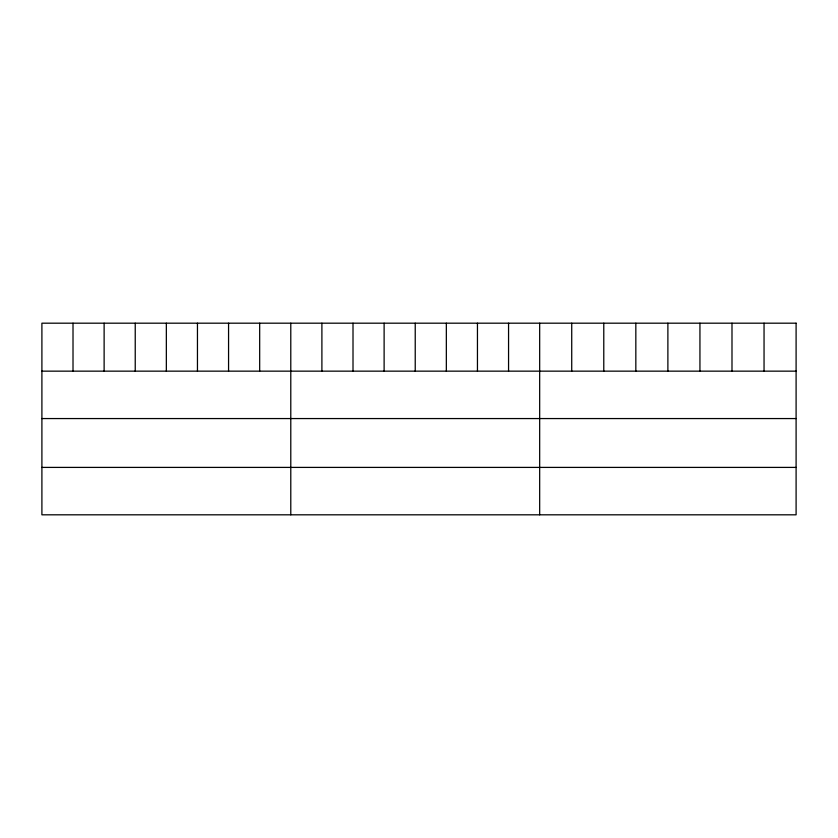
<?xml version="1.0" encoding="UTF-8"?>
<svg xmlns="http://www.w3.org/2000/svg" width="838" height="838" viewBox="0 0 838 838"><rect width="100%" height="100%" fill="white"/><g stroke="black" fill="none" stroke-linecap="round" stroke-linejoin="round"><path stroke-width="1.26" d="M41.9 371.15L796.1 371.15M41.9 418.56L796.1 418.56M41.9 467.405L796.1 467.405M764.047 323.185L764.047 371.15M731.993 323.185L731.993 371.15M699.94 323.185L699.94 371.15M667.886 323.185L667.886 371.15M635.833 323.185L635.833 371.15M603.779 323.185L603.779 371.15M571.726 323.185L571.726 371.15M539.672 323.185L539.672 514.815M508.561 323.185L508.561 371.15M477.451 323.185L477.451 371.15M446.34 323.185L446.34 371.15M415.229 323.185L415.229 371.15M384.118 323.185L384.118 371.15M353.008 323.185L353.008 371.15M321.897 323.185L321.897 371.15M290.786 323.185L290.786 514.815M259.675 323.185L259.675 371.15M228.565 323.185L228.565 371.15M197.454 323.185L197.454 371.15M166.343 323.185L166.343 371.15M135.232 323.185L135.232 371.15M104.122 323.185L104.122 371.15M73.011 323.185L73.011 371.15M796.1 323.185L41.9 323.185L41.9 514.815L796.1 514.815L796.1 323.185"/></g></svg>
